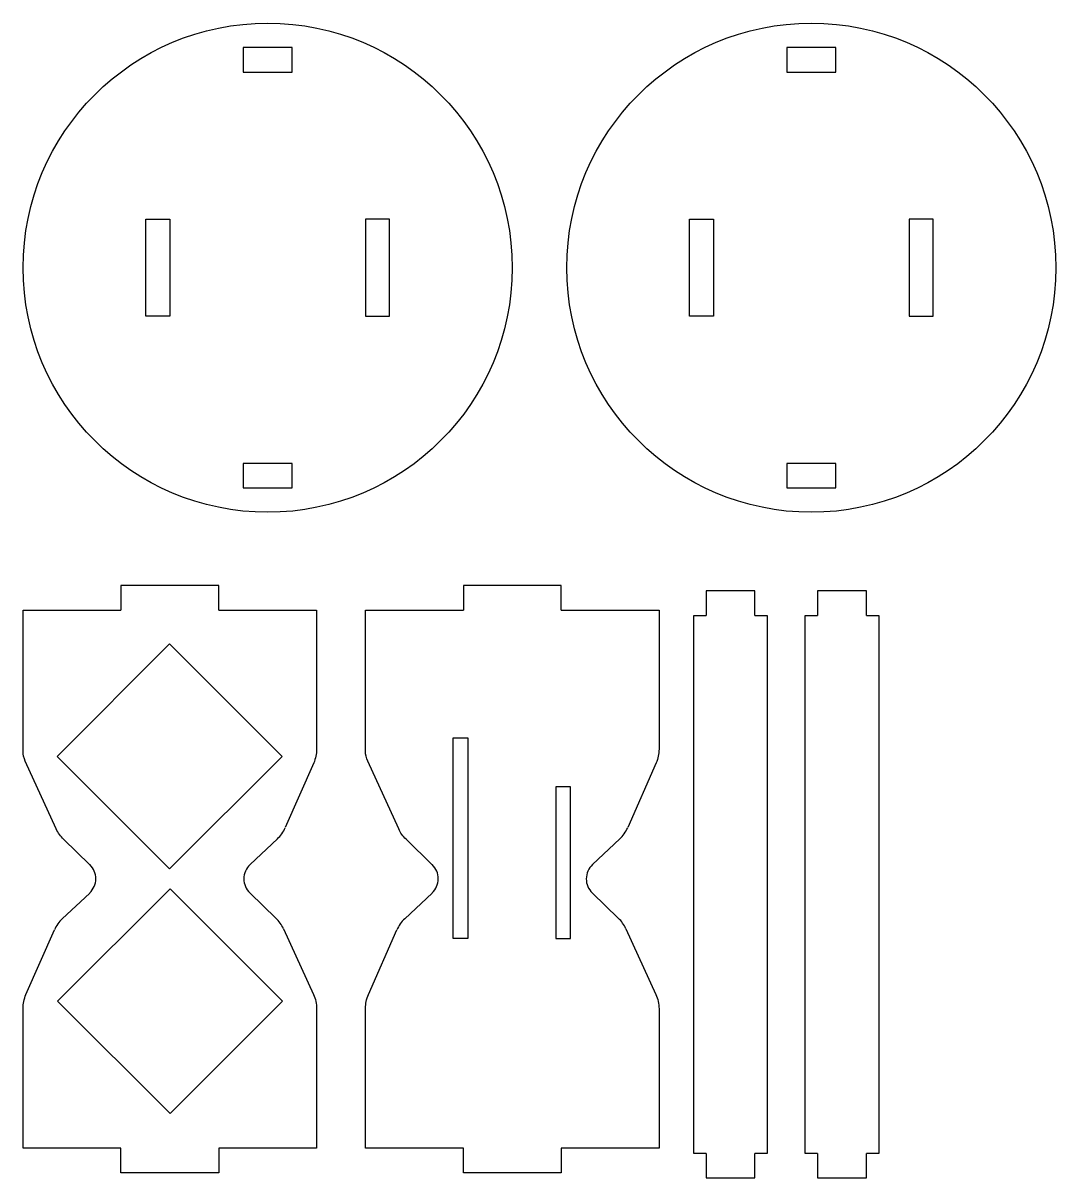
# Model space of a CAD drawing. Header units: millimetres. Extents: x 0 to 211, y -6 to 230.
import ezdxf

# ---------------------------------------------------------------- set-up
doc = ezdxf.new("R2010")
doc.units = ezdxf.units.MM

msp = doc.modelspace()

# ---------------------------------------------------------------- linework, layer by layer
for p, q in [((46.39, 57.98), (51.99, 63.24)), ((116.39, 57.98), (121.99, 63.24)), ((13.61, 52.17), (8.01, 46.91)), ((51.72, 46.99), (46.35, 52.19)), ((83.61, 52.17), (78.01, 46.91)), ((121.72, 46.99), (116.35, 52.19))]:
    msp.add_line(p, q)
for points in [[(45.01, 220), (55.01, 220), (55.01, 225), (45.01, 225)], [(156.15, 220), (166.15, 220), (166.15, 225), (156.15, 225)], [(25.1, 189.9), (30, 189.9), (30, 170.1), (25.1, 170.1)], [(74.9, 189.9), (70, 189.9), (70, 170.1), (74.9, 170.1)], [(136.24, 189.9), (141.14, 189.9), (141.14, 170.1), (136.24, 170.1)], [(186.04, 189.9), (181.14, 189.9), (181.14, 170.1), (186.04, 170.1)], [(45, 135), (55, 135), (55, 140), (45, 140)], [(156.14, 135), (166.14, 135), (166.14, 140), (156.14, 140)], [(6.98, 80.1), (29.96, 103.08), (52.94, 80.1), (29.96, 57.12)], [(87.89, 83.86), (90.89, 83.86), (90.89, 42.86), (87.89, 42.86)], [(108.89, 42.86), (111.89, 42.86), (111.89, 73.86), (108.89, 73.86)], [(7.06, 30.05), (30.04, 53.03), (53.02, 30.05), (30.04, 7.07)]]:
    msp.add_lwpolyline(points, close=True)
for points in [[(40, 110), (40, 115), (20, 115), (20, 110)], [(110, 110), (110, 115), (90, 115), (90, 110)], [(149.62, 108.93), (149.62, 113.93), (139.62, 113.93), (139.62, 108.93)], [(172.41, 108.93), (172.41, 113.93), (162.41, 113.93), (162.41, 108.93)], [(139.62, -1.07), (137.12, -1.07), (137.12, 108.93), (139.62, 108.93)], [(149.62, 108.93), (152.12, 108.93), (152.12, -1.07), (149.62, -1.07)], [(162.41, -1.07), (159.91, -1.07), (159.91, 108.93), (162.41, 108.93)], [(172.41, 108.93), (174.91, 108.93), (174.91, -1.07), (172.41, -1.07)], [(90.89, 83.86), (90.89, 42.86)], [(40, 0), (40, -5), (20, -5), (20, 0)], [(110, 0), (110, -5), (90, -5), (90, 0)], [(139.62, -1.07), (139.62, -6.07), (149.62, -6.07), (149.62, -1.07)], [(162.41, -1.07), (162.41, -6.07), (172.41, -6.07), (172.41, -1.07)]]:
    msp.add_lwpolyline(points)
for points in [[(13.65, 57.96), (8.28, 63.15, -0.093595), (6.78, 65.27), (0.45, 79.11, -0.107686), (0, 81.19), (0, 110), (20, 110)], [(40, 110), (60, 110), (60, 81.57, -0.103813), (59.41, 78.75), (53.6, 65.53)], [(83.65, 57.96), (78.28, 63.15, -0.093595), (76.78, 65.27), (70.45, 79.11, -0.107686), (70, 81.19), (70, 110), (90, 110)], [(110, 110), (130, 110), (130, 81.57, -0.103813), (129.41, 78.75), (123.6, 65.53)], [(53.22, 44.87), (59.37, 31.43, -0.107686), (60, 28.52), (60, 0), (40, 0)], [(123.22, 44.87), (129.37, 31.43, -0.107686), (130, 28.52), (130, 0), (110, 0)], [(20, 0), (0, 0), (0, 28.58, -0.103813), (0.59, 31.39), (6.4, 44.62)], [(90, 0), (70, 0), (70, 28.58, -0.103813), (70.59, 31.39), (76.4, 44.62)]]:
    msp.add_lwpolyline(points, format="xyb")
for centre in [(50, 180), (161.14, 180)]:
    msp.add_circle(centre, 50)
for centre, radius, start, end in [((47.19, 68.34), 7, 313.2308, 336.2927), ((117.19, 68.34), 7, 313.2308, 336.2927), ((10.87, 55.09), 4, 313.2308, 45.9731), ((49.13, 55.06), 4, 133.2308, 225.9731), ((80.87, 55.09), 4, 313.2308, 45.9731), ((119.13, 55.06), 4, 133.2308, 225.9731), ((12.81, 41.81), 7, 133.2308, 156.2927), ((46.85, 41.96), 7, 24.5851, 45.9731), ((82.81, 41.81), 7, 133.2308, 156.2927), ((116.85, 41.96), 7, 24.5851, 45.9731)]:
    msp.add_arc(centre, radius, start, end)

doc.saveas('drawing.dxf')
